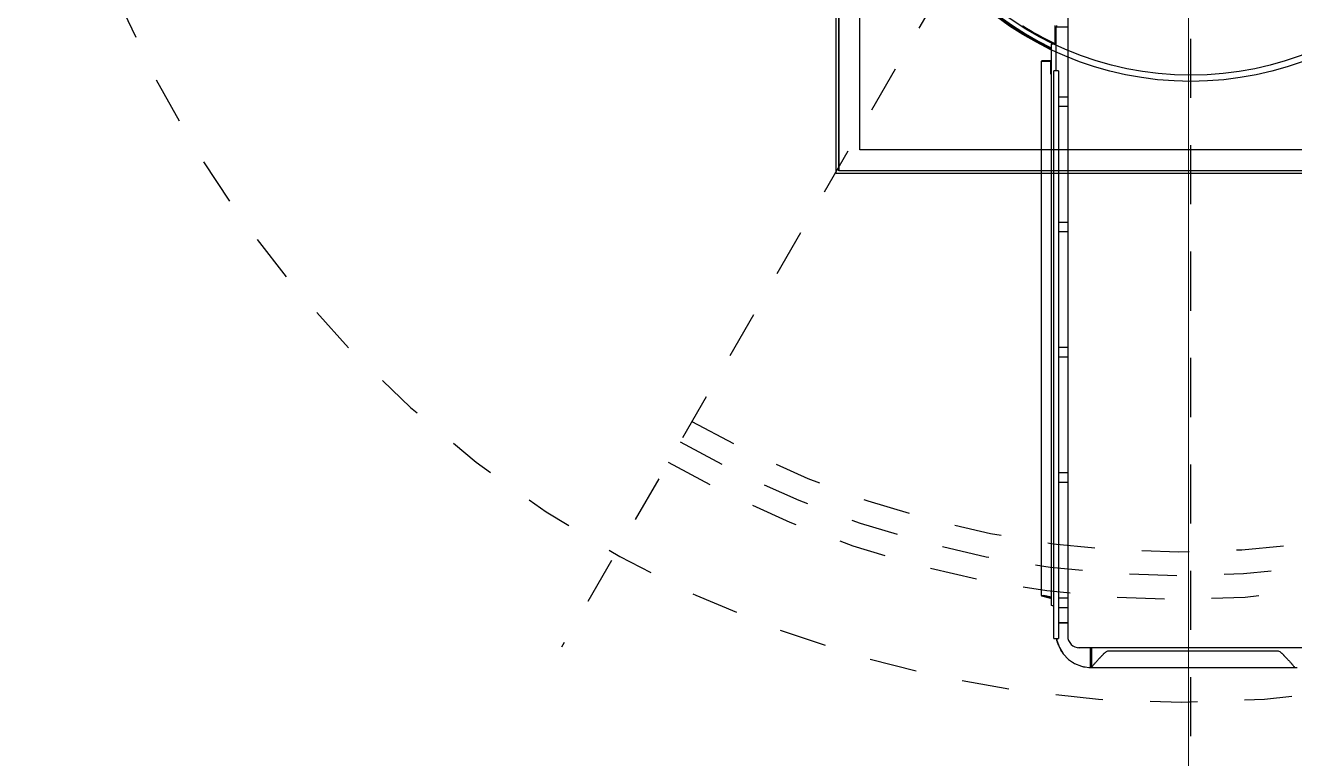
# Model space of a CAD drawing. Header units: metres. Extents: x -22.5 to 67.5, y 0 to 64.7.
# Drawn here: x 38.348 to 41.032, y 46.628 to 48.178 of the extents above; entities that cross this region are included whole.
import ezdxf

# ---------------------------------------------------------------- set-up
doc = ezdxf.new("R2010")
doc.units = ezdxf.units.M
for name, pattern in [('EJES630', [6.3, 5.5, -0.4, 0, -0.4]), ('XREF PB NEURO-ONCOLOGIA$0$CONJUNTO TLAHUAC$0$HIDDEN2', [0.1875, 0.125, -0.0625]), ('XREF PB NEURO-ONCOLOGIA$0$XREF PB NEURO-ONCOLOGIA$0$Dash', [6.35, 3.175, -3.175]), ('XREF PB NEURO-ONCOLOGIA$0$XREF PB NEURO-ONCOLOGIA$0$Dash - Tight', [4.5, 3, -1.5]), ('XREF PB NEURO-ONCOLOGIA$0$XREF PB NEURO-ONCOLOGIA$0$Dash dot', [15.875, 6.35, -4.7625, 0, -4.7625])]:
    doc.linetypes.add(name, pattern=pattern)
doc.layers.add('EJES', color=11, linetype='EJES630', lineweight=0)
doc.layers.add('XREF PB NEURO-ONCOLOGIA$0$EQUIPO', color=8, linetype='Continuous')
doc.layers.add('XREF PB NEURO-ONCOLOGIA$0$PROYECCIÓN', color=8, linetype='XREF PB NEURO-ONCOLOGIA$0$CONJUNTO TLAHUAC$0$HIDDEN2')

# ---------------------------------------------------------------- blocks, each defined once
blk = doc.blocks.new('XREF PB NEURO-ONCOLOGIA$0$XREF PB NEURO-ONCOLOGIA$0$isocentre - isocentre-2519219-Level 0 - General Arrangement Layout')
at = {"lineweight": 9}
h = blk.add_hatch(color=2, dxfattribs=at)
edge = h.paths.add_edge_path(flags=0)
edge.add_arc((0, 0), 1.52, 0, 90, ccw=False)
edge.add_line((1.52, 0), (0, 0))
edge.add_line((0, 0), (0, 1.52))
h = blk.add_hatch(color=2, dxfattribs=at)
edge = h.paths.add_edge_path(flags=0)
edge.add_line((-1.52, 0), (0, 0))
edge.add_line((0, 0), (0, -1.52))
edge.add_arc((0, 0), 1.52, 180, 270, ccw=False)
for p, q in [((0, 1.52), (0, 0)), ((0, 0), (-1.52, 0)), ((0, -1.52), (0, 0)), ((0, 0), (1.52, 0))]:
    blk.add_line(p, q, dxfattribs=at)
blk.add_circle((0, 0), 1.52, dxfattribs=at)
for start, end in [(0, 90), (180, 270)]:
    blk.add_arc((0, 0), 1.52, start, end, dxfattribs=at)
blk = doc.blocks.new('XREF PB NEURO-ONCOLOGIA$0$XREF PB NEURO-ONCOLOGIA$0$Table Pit')
for p, q in [((880, -750), (-750, -750)), ((-744, -744), (874, -744))]:
    blk.add_line(p, q)
at = {"color": 0}
for points in [[(-750, 750), (880, 750), (880, -750), (-750, -750)], [(-744, 744), (874, 744), (874, -744), (-744, -744)], [(-700, 700), (830, 700), (830, -700), (-700, -700)]]:
    blk.add_lwpolyline(points, close=True, dxfattribs=at)
for radius in [685, 672]:
    blk.add_circle((0, 0), radius, dxfattribs=at)
at = {"color": 2, "lineweight": 9, "xscale": 50, "yscale": 50, "zscale": 50}
blk.add_blockref('XREF PB NEURO-ONCOLOGIA$0$XREF PB NEURO-ONCOLOGIA$0$isocentre - isocentre-2519219-Level 0 - General Arrangement Layout', (0, 0), dxfattribs=at)
blk = doc.blocks.new('*U745')
at = {"color": 0}
for p, q in [((1883, 246.9), (1883, -237.4)), ((1923.9, 219.4), (1925.1, 219.4)), ((1925.1, 225), (1925.1, -215.3)), ((1889.1, -175.1), (1889.1, 184.9)), ((1925.1, -209.9), (1883, -209.9)), ((1883, -210.1), (1925.1, -210.1)), ((1883, -212.8), (1925.1, -212.8)), ((1925.1, -209.7), (1924, -209.7)), ((1916.2, -245.6), (1922.1, -230.9)), ((1922.1, -230.9), (1924.9, -215.3)), ((1924.9, -215.3), (1925.1, -215.3)), ((361.1, -260.3), (1858, -260.3)), ((569.6, -276.2), (569.6, -260.3)), ((570, -285.2), (570, -260.3)), ((718.2, -260.3), (718.2, -279.8)), ((737.8, -279.8), (737.8, -260.3)), ((983.2, -260.3), (983.2, -279.8)), ((1002.8, -279.8), (1002.8, -260.3)), ((1248.2, -260.3), (1248.2, -279.8)), ((1267.8, -279.8), (1267.8, -260.3)), ((1513.2, -260.3), (1513.2, -279.8)), ((1532.8, -279.8), (1532.8, -260.3)), ((1778.2, -260.3), (1778.2, -279.8)), ((1797.8, -279.8), (1797.8, -260.3)), ((1830, -260.3), (1830, -279.8)), ((1830.1, -279.8), (1830.1, -260.3)), ((1895.8, -269.6), (1907.3, -258.6)), ((1907.3, -258.6), (1916.2, -245.6)), ((566.6, -283.9), (569.8, -283.9)), ((566.6, -287.8), (604.8, -287.8)), ((570, -285.3), (663.7, -285.3)), ((589, -286.3), (604.4, -286.3)), ((604.2, -285.3), (604.7, -287.3)), ((641, -314.7), (641, -295.1)), ((642.5, -316.2), (642.5, -294.8)), ((663, -279.8), (663, -289.8)), ((663, -279.8), (1863, -279.8)), ((1863, -289.8), (663, -289.8)), ((1863, -289.8), (1863, -279.8)), ((1867.4, -283.1), (1882.3, -277.9)), ((1882.3, -277.9), (1895.8, -269.6)), ((606.6, -295.3), (1793.4, -295.3)), ((641, -314.7), (642.5, -314.7)), ((669.5, -296), (642.5, -296)), ((642.5, -316.2), (1772.3, -316.2)), ((669.5, -296), (669.5, -295.3)), ((1775.9, -295.3), (1772.3, -310.4)), ((1772.3, -314.7), (1776.9, -295.4)), ((1772.3, -315.8), (1772.3, -310.4)), ((1772.3, -314.7), (1773.7, -315)), ((1772.3, -316.2), (1772.3, -315.8)), ((1778.4, -295.9), (1773.7, -315)), ((1776.9, -295.4), (1778.4, -295.7)), ((1776.9, -295.4), (1778.4, -295.7)), ((1778.4, -295.7), (1778.4, -295.9))]:
    blk.add_line(p, q, dxfattribs=at)
for centre, radius, start, end in [((1858, -235.3), 25, 270, 0), ((1850.1, -210.1), 75, 345.5146, 348.5297), ((1850.1, -210.1), 75, 314.2816, 317.9477), ((1850.1, -210.1), 75, 328.7493, 330.169), ((0, 4.7), 672, 327.6292, 334.0718), ((0.4, 5.2), 673.2, 329.5741, 334.0773), ((1850.1, -210.1), 75, 287.5729, 290.6649), ((1850.1, -210.1), 75, 299.3274, 304.4103), ((0, 4.7), 685, 254.0125, 333.9855), ((0.4, 5.2), 683.2, 253.9428, 333.8964), ((0.4, 5.2), 673.2, 327.4371, 329.1862)]:
    blk.add_arc(centre, radius, start, end, dxfattribs=at)
for points, knots in [([(1889.1, 184.9), (1889.7, 186), (1890.7, 187.6), (1891.9, 189.4), (1892.7, 190.4), (1893.2, 191.1), (1893.8, 191.8), (1894.7, 192.8), (1895.8, 193.9), (1897, 194.9), (1897.9, 195.8), (1898.5, 196.4), (1899.2, 197.1), (1900.1, 197.9), (1901.2, 199), (1902.5, 200.3), (1904.2, 201.9), (1906.4, 203.9), (1908.9, 206.3), (1911.3, 208.6), (1913.6, 210.7), (1915.5, 212.4), (1916.9, 213.6), (1917.9, 214.5), (1918.8, 215.4), (1920.1, 216.4), (1922, 218.1), (1923.2, 219), (1923.9, 219.4)], [0, 0, 0, 0, 0.0625, 0.09375, 0.109375, 0.125, 0.140625, 0.15625, 0.1875, 0.21875, 0.234375, 0.25, 0.265625, 0.28125, 0.3125, 0.34375, 0.375, 0.4375, 0.5, 0.5625, 0.625, 0.6875, 0.71875, 0.75, 0.78125, 0.8125, 0.875, 1, 1, 1, 1]), ([(1924, -209.7), (1923.3, -209.4), (1922.1, -208.4), (1920.2, -206.8), (1918.9, -205.7), (1918, -204.9), (1917, -204), (1915.6, -202.8), (1913.7, -201.1), (1911.4, -198.9), (1909, -196.7), (1906.4, -194.3), (1904.3, -192.3), (1902.6, -190.6), (1901.2, -189.3), (1900.1, -188.3), (1899.2, -187.4), (1898.6, -186.8), (1897.9, -186.1), (1897, -185.3), (1895.8, -184.2), (1894.7, -183.1), (1893.9, -182.2), (1893.3, -181.4), (1892.7, -180.7), (1891.9, -179.7), (1890.7, -177.9), (1889.7, -176.3), (1889.1, -175.1)], [0, 0, 0, 0, 0.125, 0.1875, 0.21875, 0.25, 0.28125, 0.3125, 0.375, 0.4375, 0.5, 0.5625, 0.625, 0.65625, 0.6875, 0.71875, 0.734375, 0.75, 0.765625, 0.78125, 0.8125, 0.84375, 0.859375, 0.875, 0.890625, 0.90625, 0.9375, 1, 1, 1, 1]), ([(606.6, -295.3), (606.6, -295.3), (606.5, -294.8), (606.2, -293.5), (605.7, -291.4), (605.1, -289.1), (604.7, -287.3)], [0, 0, 0, 0, 0.285714, 0.428571, 0.571429, 1, 1, 1, 1]), ([(1778.5, -295.2), (1778.5, -295.4), (1778.4, -295.7), (1778.4, -295.7), (1778.4, -295.7)], [0.5714286, 0.5714286, 0.5714286, 0.5714286, 0.75, 1, 1, 1, 1]), ([(1794.5, -290.7), (1794.2, -291.8), (1793.8, -293.5), (1793.4, -294.9), (1793.4, -295.3), (1793.4, -295.3)], [0.2857143, 0.2857143, 0.2857143, 0.2857143, 0.5714286, 0.7857143, 1, 1, 1, 1]), ([(1872.7, -281.6), (1871.6, -282), (1869.5, -282.6), (1866.3, -283.4), (1864.1, -283.8), (1863, -284)], [0, 0, 0, 0, 0.1428571, 0.2857143, 0.4301996, 0.4301996, 0.4301996, 0.4301996]), ([(1863, -284), (1863.3, -284), (1864.8, -283.7), (1866.2, -283.4), (1867.4, -283.1)], [0.7485544, 0.7485544, 0.7485544, 0.7485544, 0.8, 1, 1, 1, 1])]:
    blk.add_open_spline(points, degree=3, knots=knots, dxfattribs=at)
blk.add_open_spline([(1776.9, -295.4), (1776.9, -295.4), (1776.9, -295.4), (1776.9, -295.3)], degree=3, dxfattribs=at)
blk = doc.blocks.new('*U743')
at = {"color": 5, "linetype": 'XREF PB NEURO-ONCOLOGIA$0$XREF PB NEURO-ONCOLOGIA$0$Dash - Tight', "ltscale": 10}
blk.add_line((0, 0), (2261.3, -1305.6), dxfattribs=at)
at = {"color": 5, "linetype": 'XREF PB NEURO-ONCOLOGIA$0$XREF PB NEURO-ONCOLOGIA$0$Dash', "ltscale": 10}
for centre, radius, start, end in [((-67.2, 5.6), 2445.1, 260, 100), ((0, 0), 2160, 330, 30), ((0, 0), 2060, 329.9999, 30.0002)]:
    blk.add_arc(centre, radius, start, end, dxfattribs=at)
at = {"color": 5, "linetype": 'XREF PB NEURO-ONCOLOGIA$0$XREF PB NEURO-ONCOLOGIA$0$Dash dot', "ltscale": 10}
blk.add_arc((0, 0), 2110, 330, 30, dxfattribs=at)
blk = doc.blocks.new('XREF PB NEURO-ONCOLOGIA')
at = {"layer": 'XREF PB NEURO-ONCOLOGIA$0$PROYECCIÓN'}
blk.add_line((11.8517, 4.4512, 0), (18.9517, 4.4512, 0), dxfattribs=at)
at = {"layer": 'XREF PB NEURO-ONCOLOGIA$0$EQUIPO', "color": 8, "xscale": 0.0009999999999940395, "yscale": 0.0009999999999940395, "zscale": 0.0009999999999940395, "rotation": 180}
for name, p in [('*U743', (15.6517, 4.4762, 0)), ('*U745', (15.2717, 4.4512, 0)), ('XREF PB NEURO-ONCOLOGIA$0$XREF PB NEURO-ONCOLOGIA$0$Table Pit', (15.2717, 4.4512, 0))]:
    blk.add_blockref(name, p, dxfattribs=at)

msp = doc.modelspace()

# ---------------------------------------------------------------- block references
at = {"rotation": 90}
msp.add_blockref('XREF PB NEURO-ONCOLOGIA', (45.2634, 33.4734), dxfattribs=at)

# ---------------------------------------------------------------- next in the draw order: linework, layer by layer
at = {"layer": 'EJES', "ltscale": 0.5}
msp.add_line((40.8084, 33.168, 0), (40.8071, 58.5501, 0), dxfattribs=at)

doc.saveas('drawing.dxf')
